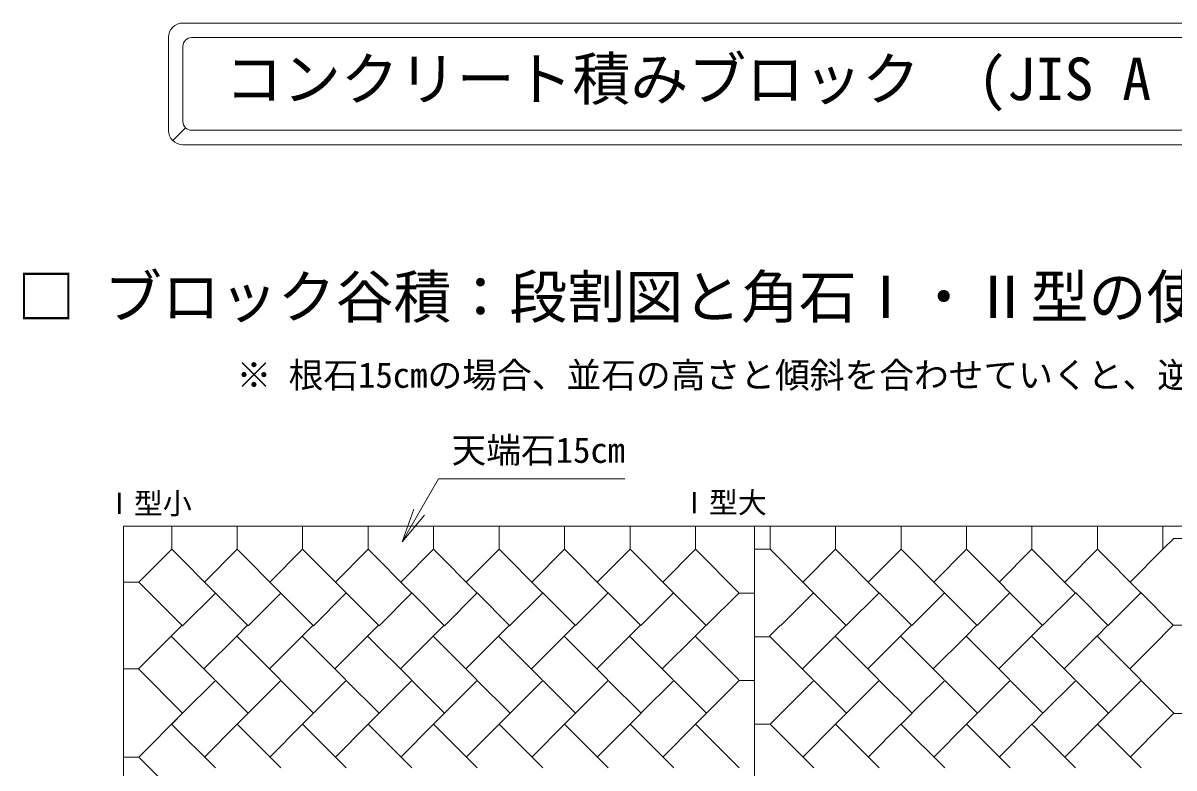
# Model space of a CAD drawing. Units: millimetres, scale not verified. Extents: x 5685 to 21727, y 2850 to 8063.
# Drawn here: x 14085 to 16072, y 6778 to 8063 of the extents above; entities that cross this region are included whole.
import ezdxf
from ezdxf.enums import TextEntityAlignment as Align

# ---------------------------------------------------------------- set-up
doc = ezdxf.new("R2010")
doc.units = ezdxf.units.MM
doc.header["$LTSCALE"] = 20
doc.layers.add('0_2', color=4, linetype='Continuous', lineweight=18)
doc.styles.add('ＭＳ ゴシック-5.0-0.0', font='')
doc.styles.get('ＭＳ ゴシック-5.0-0.0').set_extended_font_data('ＭＳ ゴシック-5.0-0.0')

msp = doc.modelspace()

# ---------------------------------------------------------------- linework, layer by layer
at = {"layer": '0_2'}
for p, q in [((14361.05, 8063.04), (16713.65, 8063.04)), ((14336.05, 7878.04), (14336.05, 8038.04)), ((14376.05, 8038.04), (16698.65, 8038.04)), ((14361.05, 7893.04), (14361.05, 8023.04)), ((14365.44, 7882.43), (14343.37, 7860.36)), ((14376.05, 7878.04), (16698.65, 7878.04)), ((14361.05, 7853.04), (16713.65, 7853.04)), ((14739.35, 7168.02), (14802.15, 7276.79)), ((15124.14, 7276.79), (14802.15, 7276.79)), ((14739.35, 7168.02), (14759.87, 7224.4)), ((14258.37, 7194.97), (15348.24, 7194.97)), ((14258.37, 5624.66), (14258.37, 7194.97)), ((14341.65, 7154.97), (14341.65, 7194.97)), ((14454.71, 7154.97), (14454.71, 7194.97)), ((14567.77, 7154.97), (14567.77, 7194.97)), ((14680.83, 7154.97), (14680.83, 7194.97)), ((14739.35, 7168.02), (14777.91, 7213.98)), ((14793.88, 7154.97), (14793.88, 7194.97)), ((14906.95, 7154.95), (14906.95, 7194.95)), ((15020.01, 7154.95), (15020.01, 7194.95)), ((15133.07, 7154.95), (15133.07, 7194.95)), ((15246.13, 7154.95), (15246.13, 7194.95)), ((15348.24, 7194.97), (16849.57, 7194.97)), ((15348.24, 5624.66), (15348.24, 7194.97)), ((15374.85, 7154.91), (15374.85, 7194.91)), ((15487.91, 7154.91), (15487.91, 7194.91)), ((15600.97, 7154.91), (15600.97, 7194.91)), ((15714.03, 7154.91), (15714.03, 7194.91)), ((15827.07, 7154.91), (15827.07, 7194.91)), ((15940.15, 7154.89), (15940.15, 7194.89)), ((16053.21, 7154.89), (16053.21, 7194.89)), ((14285.08, 7098.41), (14341.65, 7154.98)), ((14417.12, 7079.52), (14341.65, 7154.98)), ((14454.71, 7154.98), (14398.18, 7098.45)), ((14530.18, 7079.51), (14454.71, 7154.98)), ((14567.77, 7154.97), (14511.24, 7098.44)), ((14643.24, 7079.5), (14567.77, 7154.97)), ((14680.83, 7154.96), (14624.3, 7098.44)), ((14756.3, 7079.5), (14680.83, 7154.96)), ((14793.89, 7154.96), (14737.36, 7098.43)), ((14869.36, 7079.49), (14793.89, 7154.96)), ((14906.95, 7154.95), (14850.42, 7098.42)), ((14982.42, 7079.48), (14906.95, 7154.95)), ((15020.01, 7154.94), (14963.48, 7098.42)), ((15095.48, 7079.48), (15020.01, 7154.94)), ((15133.07, 7154.94), (15076.54, 7098.41)), ((15208.54, 7079.47), (15133.07, 7154.94)), ((15246.13, 7154.93), (15189.6, 7098.4)), ((15321.6, 7079.46), (15246.13, 7154.93)), ((15374.91, 7154.94), (15348.24, 7154.94)), ((15450.31, 7079.46), (15374.85, 7154.92)), ((15487.91, 7154.92), (15431.38, 7098.39)), ((15563.37, 7079.45), (15487.91, 7154.92)), ((15600.97, 7154.91), (15544.44, 7098.38)), ((15676.43, 7079.44), (15600.97, 7154.91)), ((15714.03, 7154.9), (15657.5, 7098.38)), ((15845.52, 7023.41), (15714.03, 7154.9)), ((15827.09, 7154.9), (15770.56, 7098.37)), ((15902.55, 7079.43), (15827.09, 7154.9)), ((15940.15, 7154.89), (15883.62, 7098.36)), ((16015.61, 7079.42), (15940.15, 7154.89)), ((16053.21, 7154.88), (15996.68, 7098.36)), ((16053.21, 7154.88), (16072.1, 7173.78)), ((16072.2, 7173.78), (16098.91, 7173.78)), ((14258.37, 7098.41), (14285.08, 7098.41)), ((14360.55, 7022.95), (14285.08, 7098.41)), ((14360.55, 7022.95), (14417.08, 7079.47)), ((14473.61, 7022.94), (14417.08, 7079.47)), ((14473.58, 7023), (14530.11, 7079.52)), ((14586.64, 7022.99), (14530.11, 7079.52)), ((14586.61, 7023.05), (14643.14, 7079.57)), ((14699.67, 7023.04), (14643.14, 7079.57)), ((14699.64, 7023.09), (14756.17, 7079.62)), ((14812.7, 7023.09), (14756.17, 7079.62)), ((14812.67, 7023.14), (14869.2, 7079.67)), ((14925.73, 7023.14), (14869.2, 7079.67)), ((14925.71, 7023.19), (14982.23, 7079.72)), ((15038.77, 7023.18), (14982.23, 7079.72)), ((15038.74, 7023.24), (15095.26, 7079.77)), ((15151.8, 7023.23), (15095.26, 7079.77)), ((15151.77, 7023.29), (15208.3, 7079.82)), ((15264.83, 7023.28), (15208.3, 7079.82)), ((15264.8, 7023.34), (15321.33, 7079.86)), ((15321.64, 7079.3), (15348.24, 7079.3)), ((15393.49, 7023.39), (15450.01, 7079.91)), ((15506.55, 7023.38), (15450.01, 7079.91)), ((15506.52, 7023.43), (15563.05, 7079.96)), ((15619.58, 7023.43), (15563.05, 7079.96)), ((15619.55, 7023.48), (15676.08, 7080.01)), ((15732.61, 7023.48), (15676.08, 7080.01)), ((15732.58, 7023.53), (15789.11, 7080.06)), ((15845.52, 7023.41), (15902.17, 7080.05)), ((15958.67, 7023.57), (15902.14, 7080.11)), ((15958.7, 7023.52), (16015.23, 7080.05)), ((16071.03, 7024.29), (16015.17, 7080.16)), ((14340.84, 7005.17), (14359.73, 7024.06)), ((14453.91, 7005.17), (14472.8, 7024.06)), ((14566.97, 7005.17), (14585.87, 7024.06)), ((14680.04, 7005.17), (14698.93, 7024.06)), ((14793.11, 7005.17), (14812, 7024.06)), ((14906.17, 7005.17), (14925.07, 7024.06)), ((15019.24, 7005.17), (15038.13, 7024.06)), ((15132.31, 7005.17), (15151.2, 7024.06)), ((15245.37, 7005.17), (15264.27, 7024.06)), ((15374.1, 7005.17), (15392.99, 7024.06)), ((15487.16, 7005.17), (15506.06, 7024.06)), ((15600.23, 7005.17), (15619.12, 7024.06)), ((15713.3, 7005.17), (15732.19, 7024.06)), ((15826.36, 7005.17), (15845.26, 7024.06)), ((15939.43, 7005.17), (15958.32, 7024.06)), ((16052.25, 7005.51), (16071.03, 7024.29)), ((16071.03, 7024.29), (16098.91, 7024.29)), ((14340.81, 7005.22), (14284.08, 6948.49)), ((14416.31, 6929.7), (14340.84, 7005.17)), ((14453.87, 7005.22), (14397.34, 6948.68)), ((14529.37, 6929.7), (14453.91, 7005.17)), ((14566.94, 7005.22), (14510.41, 6948.68)), ((14642.44, 6929.7), (14566.97, 7005.17)), ((14680.01, 7005.22), (14623.47, 6948.68)), ((14755.51, 6929.7), (14680.04, 7005.17)), ((14793.07, 7005.22), (14736.54, 6948.68)), ((14868.57, 6929.7), (14793.11, 7005.17)), ((14906.14, 7005.22), (14849.61, 6948.68)), ((14981.64, 6929.7), (14906.17, 7005.17)), ((15019.21, 7005.22), (14962.67, 6948.68)), ((15094.71, 6929.7), (15019.24, 7005.17)), ((15132.27, 7005.22), (15075.74, 6948.68)), ((15207.77, 6929.7), (15132.31, 7005.17)), ((15245.34, 7005.22), (15188.81, 6948.68)), ((15320.84, 6929.7), (15245.37, 7005.17)), ((15374.91, 7004.01), (15348.24, 7004.01)), ((15449.56, 6929.7), (15374.1, 7005.17)), ((15487.13, 7005.22), (15430.6, 6948.68)), ((15562.63, 6929.7), (15487.16, 7005.17)), ((15600.2, 7005.22), (15543.66, 6948.68)), ((15675.7, 6929.7), (15600.23, 7005.17)), ((15713.26, 7005.22), (15656.73, 6948.68)), ((15788.76, 6929.7), (15713.3, 7005.17)), ((15826.33, 7005.22), (15769.8, 6948.68)), ((15901.83, 6929.7), (15826.36, 7005.17)), ((15939.4, 7005.22), (15882.86, 6948.68)), ((16014.9, 6929.7), (15939.43, 7005.17)), ((16052.46, 7005.22), (15995.93, 6948.68)), ((14258.37, 6948.49), (14285.08, 6948.49)), ((14360.55, 6872.01), (14284.08, 6948.49)), ((14360.55, 6872.01), (14417.08, 6928.54)), ((14473.65, 6871.97), (14417.08, 6928.54)), ((14473.62, 6872.01), (14530.14, 6928.54)), ((14586.72, 6871.97), (14530.14, 6928.54)), ((14586.68, 6872.01), (14643.21, 6928.54)), ((14699.78, 6871.97), (14643.21, 6928.54)), ((14699.75, 6872.01), (14756.28, 6928.54)), ((14812.85, 6871.97), (14756.28, 6928.54)), ((14812.82, 6872.01), (14869.34, 6928.54)), ((14925.92, 6871.97), (14869.34, 6928.54)), ((14925.88, 6872.01), (14982.41, 6928.54)), ((15038.98, 6871.97), (14982.41, 6928.54)), ((15038.95, 6872.01), (15095.48, 6928.54)), ((15152.05, 6871.97), (15095.48, 6928.54)), ((15152.02, 6872.01), (15208.54, 6928.54)), ((15265.12, 6871.97), (15208.54, 6928.54)), ((15265.08, 6872.01), (15321.61, 6928.54)), ((15321.64, 6928.4), (15348.24, 6928.4)), ((15393.8, 6872.01), (15450.33, 6928.54)), ((15506.91, 6871.97), (15450.33, 6928.54)), ((15506.87, 6872.01), (15563.4, 6928.54)), ((15619.97, 6871.97), (15563.4, 6928.54)), ((15619.94, 6872.01), (15676.46, 6928.54)), ((15733.04, 6871.97), (15676.46, 6928.54)), ((15733, 6872.01), (15789.53, 6928.54)), ((15846.11, 6871.97), (15789.53, 6928.54)), ((15846.07, 6872.01), (15902.6, 6928.54)), ((15959.17, 6871.97), (15902.6, 6928.54)), ((15959.14, 6872.01), (16015.66, 6928.54)), ((16072.24, 6871.97), (16015.66, 6928.54)), ((14285, 6796.53), (14360.46, 6872)), ((14341.65, 6853.12), (14360.55, 6872.01)), ((14454.72, 6853.03), (14473.65, 6871.97)), ((14567.78, 6853.03), (14586.72, 6871.97)), ((14680.85, 6853.03), (14699.78, 6871.97)), ((14793.92, 6853.03), (14812.85, 6871.97)), ((14906.98, 6853.03), (14925.92, 6871.97)), ((15020.05, 6853.03), (15038.98, 6871.97)), ((15133.12, 6853.03), (15152.05, 6871.97)), ((15246.18, 6853.03), (15265.12, 6871.97)), ((15374.91, 6853.03), (15393.84, 6871.97)), ((15487.97, 6853.03), (15506.91, 6871.97)), ((15601.04, 6853.03), (15619.97, 6871.97)), ((15714.11, 6853.03), (15733.04, 6871.97)), ((15827.17, 6853.03), (15846.11, 6871.97)), ((15940.24, 6853.03), (15959.17, 6871.97)), ((16053.31, 6853.03), (16072.24, 6871.97)), ((16072.2, 6871.8), (16098.91, 6871.8)), ((14417.03, 6777.64), (14341.57, 6853.1)), ((14398.14, 6796.53), (14454.63, 6853.02)), ((14530.09, 6777.63), (14454.63, 6853.1)), ((14511.21, 6796.53), (14567.7, 6853.02)), ((14643.16, 6777.63), (14567.69, 6853.1)), ((14624.28, 6796.53), (14680.77, 6853.02)), ((14756.23, 6777.63), (14680.76, 6853.1)), ((14737.34, 6796.53), (14793.83, 6853.02)), ((14869.29, 6777.63), (14793.83, 6853.1)), ((14850.41, 6796.53), (14906.9, 6853.02)), ((14982.36, 6777.63), (14906.89, 6853.1)), ((14963.48, 6796.53), (15019.97, 6853.02)), ((15095.43, 6777.63), (15019.96, 6853.1)), ((15076.54, 6796.53), (15133.03, 6853.02)), ((15208.49, 6777.63), (15133.03, 6853.1)), ((15189.61, 6796.53), (15246.1, 6853.02)), ((15321.56, 6777.63), (15246.09, 6853.1)), ((15374.91, 6853.08), (15348.24, 6853.08)), ((15450.28, 6777.63), (15374.82, 6853.1)), ((15431.4, 6796.53), (15487.89, 6853.02)), ((15563.35, 6777.63), (15487.88, 6853.1)), ((15544.46, 6796.53), (15600.96, 6853.02)), ((15676.42, 6777.63), (15600.95, 6853.1)), ((15657.53, 6796.53), (15714.02, 6853.02)), ((15789.48, 6777.63), (15714.02, 6853.1)), ((15770.6, 6796.53), (15827.09, 6853.02)), ((15902.55, 6777.63), (15827.08, 6853.1)), ((15883.66, 6796.53), (15940.16, 6853.02)), ((16015.62, 6777.63), (15940.15, 6853.1)), ((15996.73, 6796.53), (16053.22, 6853.02)), ((14258.29, 6796.53), (14285, 6796.53)), ((14360.46, 6721.07), (14285, 6796.53))]:
    msp.add_line(p, q, dxfattribs=at)
at = {"layer": '0_2', "color": 9}
for p, q in [((14341.65, 7194.97), (14258.37, 7194.97)), ((14258.37, 7194.97), (14258.37, 7098.41)), ((14341.65, 7154.97), (14341.65, 7194.97)), ((15348.24, 7194.97), (15246.13, 7194.95)), ((15246.13, 7194.95), (15246.13, 7154.93)), ((15348.24, 7079.3), (15348.24, 7194.97)), ((14285.08, 7098.41), (14341.65, 7154.97)), ((15246.13, 7154.93), (15321.64, 7079.3)), ((14258.37, 7098.41), (14285.08, 7098.41)), ((15321.64, 7079.3), (15348.24, 7079.3))]:
    msp.add_line(p, q, dxfattribs=at)
at = {"layer": '0_2'}
for centre, radius, start, end in [((14361.05, 8038.04), 25, 90, 180), ((14376.05, 8023.04), 15, 90, 180), ((14376.05, 7893.04), 15, 180, 270), ((14361.05, 7878.04), 25, 180, 270)]:
    msp.add_arc(centre, radius, start, end, dxfattribs=at)

# ---------------------------------------------------------------- texts
at = {"layer": '0_2', "color": 7, "style": 'ＭＳ ゴシック-5.0-0.0'}
for s, height, p in [('コンクリート積みブロック\u3000(JIS A 5371)', 73.31, (14433.7, 7908.06)), ('□ ブロック谷積：段割図と角石Ⅰ・Ⅱ型の使用例', 73.31, (14074.95, 7532.05)), ('※ 根石15cmの場合、並石の高さと傾斜を合わせていくと、逆勝手（Ⅱ型）が必要となります。', 43.99, (14453.67, 7420.43)), ('天端石15cm', 43.99, (14824.86, 7290.94)), ('Ⅰ型小', 36.66, (14226.29, 7204.81)), ('Ⅰ型大', 36.66, (15219.27, 7206.26))]:
    msp.add_text(s, height=height, dxfattribs=at).set_placement(p, align=Align.BOTTOM_LEFT)

doc.saveas('drawing.dxf')
